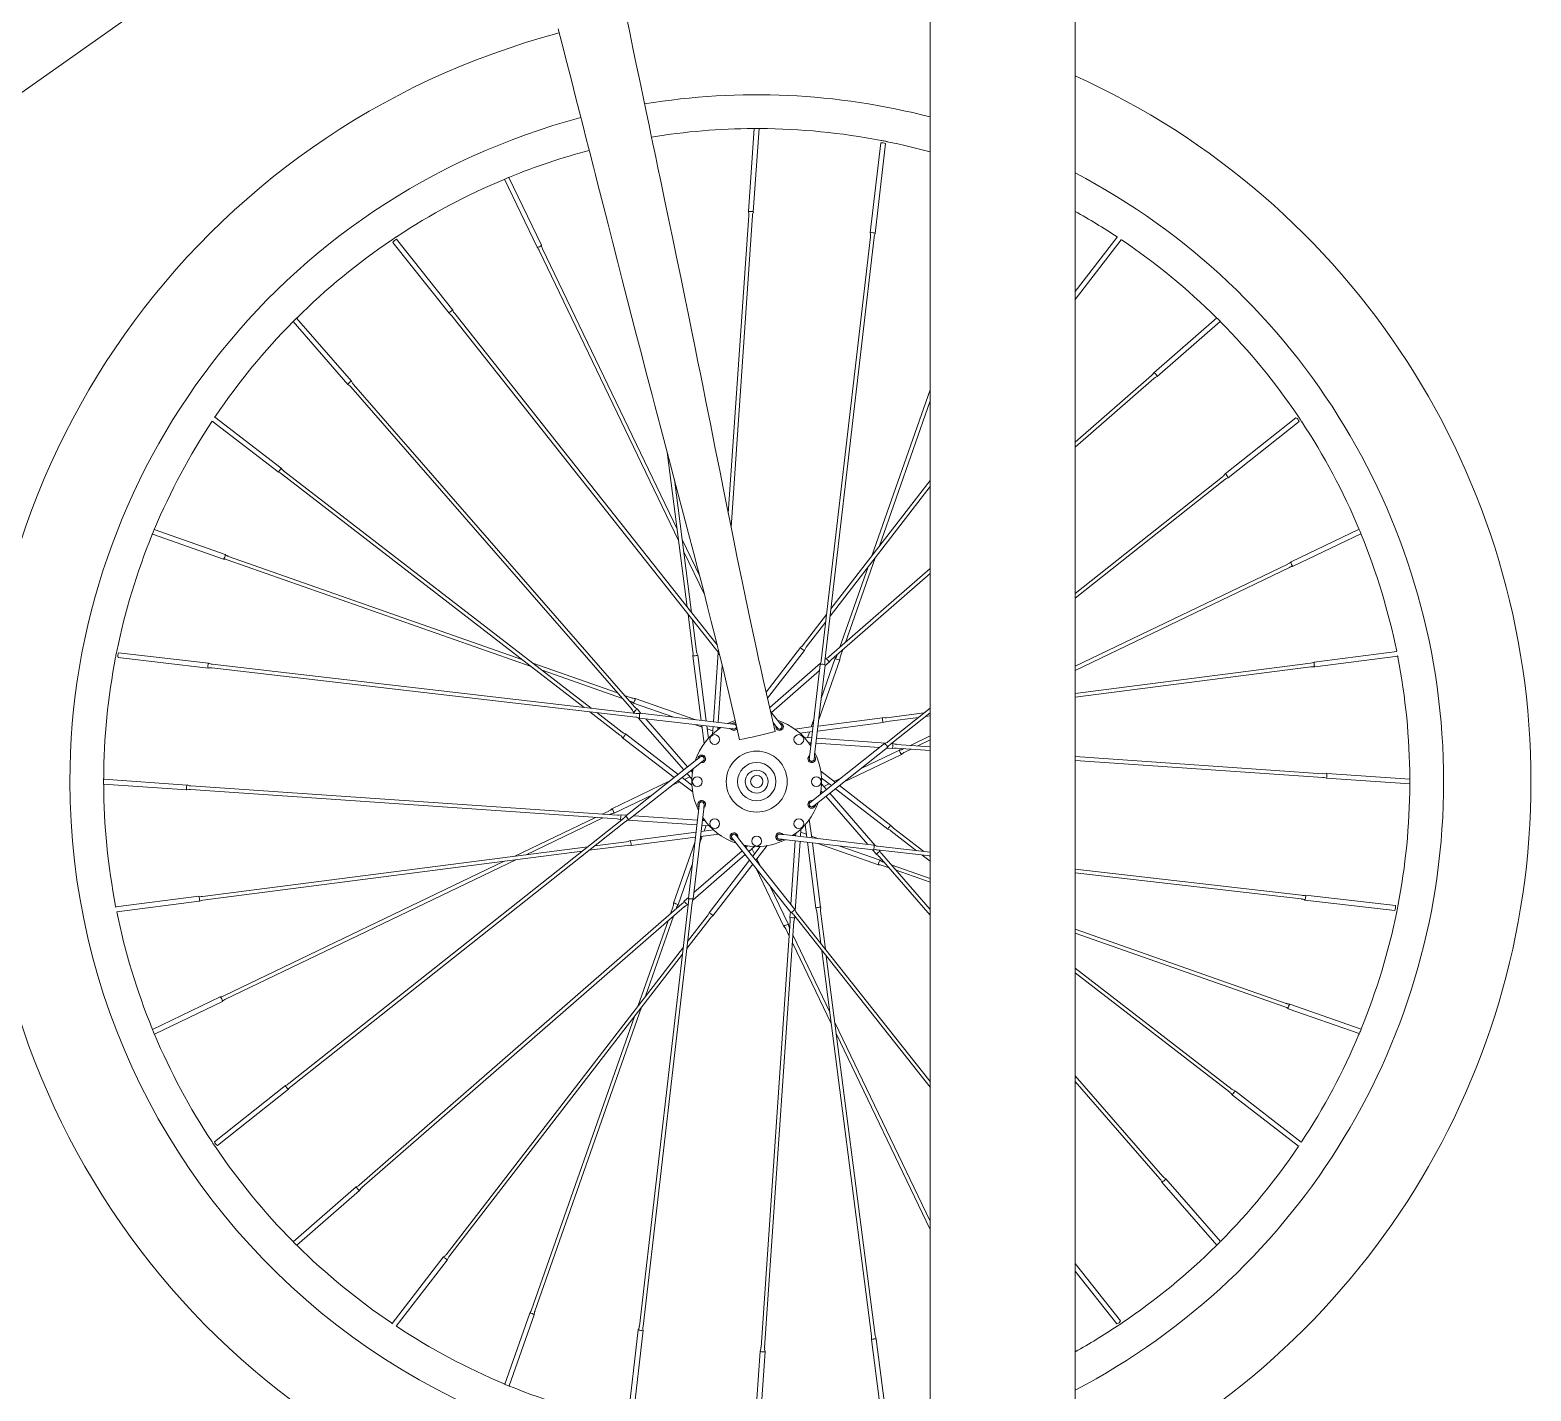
# Model space of a CAD drawing. Header units: millimetres. Extents: x -470 to 13540, y 264 to 3642.
# Drawn here: x 783 to 1407, y 2650 to 3217 of the extents above; entities that cross this region are included whole.
import ezdxf

# ---------------------------------------------------------------- set-up
doc = ezdxf.new("R2010")
doc.units = ezdxf.units.MM
doc.layers.add('ZANO_R', color=7, linetype='Continuous', lineweight=0)

msp = doc.modelspace()

# ---------------------------------------------------------------- linework, layer by layer
at = {"layer": 'ZANO_R'}
for p, q in [((1157.24, 3378.47), (1157.24, 2587.43)), ((1217.53, 2587.43), (1217.53, 3378.47)), ((545.81, 3025.89), (869.95, 3254.45)), ((1084.04, 3175.56), (1081.67, 3141.01)), ((1083.69, 3140.87), (1086.08, 3175.56)), ((1136.67, 3169.54), (1132.33, 3132.14)), ((1134.35, 3131.91), (1138.69, 3169.31)), ((980.14, 3154.45), (993.73, 3126.16)), ((995.56, 3127.04), (982.01, 3155.24)), ((1081.81, 3139.43), (1073.29, 3015.4)), ((1074.43, 3009.75), (1083.33, 3139.32)), ((933.75, 3128.21), (957.13, 3098.7)), ((958.73, 3099.96), (935.35, 3129.47)), ((1132.4, 3130.56), (1111.94, 2954.2)), ((1113.46, 2954.02), (1133.92, 3130.38)), ((1235.04, 3130.43), (1217.53, 3107.74)), ((1217.53, 3104.41), (1236.74, 3129.31)), ((994.63, 3124.86), (1052.61, 3004.16)), ((1051.99, 3008.97), (996.01, 3125.52)), ((916.57, 3070.47), (893.72, 3096.69)), ((958.3, 3097.62), (1068.54, 2958.45)), ((1068.65, 2960.78), (959.5, 3098.57)), ((1276.42, 3096.76), (1250.31, 3074)), ((892.29, 3095.25), (915.04, 3069.14)), ((1251.65, 3072.47), (1277.86, 3095.32)), ((1249.29, 3072.78), (1217.53, 3045.1)), ((1217.53, 3043.07), (1250.3, 3071.63)), ((916.26, 3068.12), (1033.1, 2934.04)), ((1034.25, 2935.04), (917.41, 3069.12)), ((1157.24, 3066.85), (1133, 2997.79)), ((1135.96, 3001.63), (1157.24, 3062.25)), ((858.62, 3053.86), (886.02, 3032.71)), ((887.26, 3034.32), (859.73, 3055.57)), ((1309.38, 3055.29), (1279.87, 3031.91)), ((1281.13, 3030.32), (1310.64, 3053.7)), ((1047.87, 3040.97), (1056.17, 2976.53)), ((887.42, 3031.96), (1013.32, 2934.8)), ((1016.25, 2934.46), (888.35, 3033.16)), ((1058.01, 2974.21), (1050.86, 3029.64)), ((1157.24, 3029.2), (1115.98, 2975.73)), ((1278.8, 3030.74), (1217.53, 2982.2)), ((1217.53, 2980.26), (1279.74, 3029.54)), ((1115.64, 2972.79), (1157.24, 3026.71)), ((1335.62, 3008.91), (1307.33, 2995.32)), ((833.74, 3006.85), (863.36, 2996.46)), ((864.03, 2998.37), (834.52, 3008.73)), ((1061.42, 2989.34), (1054.09, 3004.6)), ((1308.21, 2993.49), (1336.4, 3007.03)), ((987.42, 2954.79), (865.42, 2997.61)), ((1054.71, 2999.79), (1063.36, 2981.78)), ((1122, 2961.85), (1134.36, 2997.05)), ((864.92, 2996.18), (991.26, 2951.83)), ((1157.24, 2992.56), (1115.22, 2955.94)), ((1116.22, 2954.79), (1157.24, 2990.54)), ((1131.4, 2993.21), (1119.68, 2959.83)), ((1306.03, 2994.41), (1217.53, 2951.89)), ((1217.53, 2950.2), (1306.69, 2993.04)), ((1056.55, 2973.6), (1058.58, 2957.86)), ((1114.17, 2973.39), (1104.48, 2960.82)), ((1060.09, 2958.05), (1058.38, 2971.28)), ((1105.68, 2959.89), (1113.83, 2970.45)), ((1103.32, 2959.74), (1089, 2941.19)), ((1119.98, 2956.1), (1120.98, 2958.94)), ((819.5, 2955.5), (856.9, 2951.16)), ((857.13, 2953.18), (819.73, 2957.52)), ((1035.02, 2932.29), (858.66, 2952.75)), ((1027.19, 2940.83), (991.99, 2953.19)), ((1058.53, 2956.27), (1061.99, 2929.41)), ((1064.07, 2929.17), (1060.54, 2956.53)), ((1069.06, 2957.57), (1067.09, 2928.82)), ((1069.32, 2957.07), (1069.67, 2956.63)), ((1089.59, 2938.62), (1104.93, 2958.5)), ((1111.69, 2953.2), (1090.49, 2934.73)), ((1110.85, 2929.31), (1119.7, 2954.53)), ((1117.79, 2955.21), (1111.91, 2938.47)), ((1113.49, 2952.08), (1115.2, 2953.57)), ((1113.86, 2955.1), (1113.55, 2954.83)), ((1118.65, 2956.92), (1118.54, 2956.6)), ((1315.42, 2953.2), (1217.53, 2940.58)), ((1351.28, 2958.07), (1316.94, 2953.65)), ((1317.2, 2951.63), (1351.69, 2956.08)), ((858.49, 2951.23), (1034.85, 2930.77)), ((995.83, 2950.22), (1029.21, 2938.5)), ((1069.11, 2928.59), (1070.74, 2952.25)), ((1091.23, 2932.68), (1111.21, 2950.1)), ((1111.51, 2952.67), (1107.17, 2915.27)), ((1109.19, 2915.03), (1113.53, 2952.43)), ((1217.53, 2939.04), (1315.61, 2951.69)), ((1032.95, 2938.81), (1030.1, 2939.81)), ((1032.13, 2937.48), (1032.44, 2937.37)), ((1033.84, 2936.61), (1050.57, 2930.74)), ((1059.73, 2929.68), (1034.51, 2938.53)), ((1036.96, 2932.32), (1035.47, 2934.03)), ((1157.24, 2934.45), (1139.62, 2920.5)), ((1015.66, 2933), (1028.22, 2923.31)), ((1029.15, 2924.51), (1018.59, 2932.66)), ((1033.94, 2932.69), (1034.21, 2932.38)), ((1035.84, 2930.51), (1054.77, 2908.79)), ((1036.37, 2930.34), (1073.77, 2926)), ((1074.01, 2928.02), (1036.61, 2932.36)), ((1056.36, 2910.06), (1038.95, 2930.04)), ((1074.54, 2927.96), (1075.03, 2928.27)), ((1094.29, 2928.81), (1090.85, 2933.15)), ((1091.95, 2928.5), (1092.7, 2927.55)), ((1108.86, 2929.77), (1107.78, 2926.69)), ((1110.34, 2924.98), (1137.7, 2928.5)), ((1137.44, 2930.52), (1110.59, 2927.06)), ((1154.77, 2932.49), (1139.03, 2930.47)), ((1139.23, 2928.95), (1152.45, 2930.66)), ((1140.57, 2919.3), (1157.24, 2932.51)), ((1155.38, 2931.04), (1157.24, 2931.28)), ((1029.31, 2922.15), (1050.74, 2905.6)), ((1052.38, 2906.9), (1030.55, 2923.75)), ((1059.28, 2927.68), (1062.35, 2926.6)), ((1062.25, 2927.34), (1063.23, 2919.73)), ((1065, 2921.92), (1064.33, 2927.1)), ((1064.49, 2925.85), (1066.83, 2925.03)), ((1066.95, 2926.79), (1066.74, 2923.7)), ((1068.9, 2925.5), (1068.97, 2926.56)), ((1069.79, 2926.15), (1068.96, 2926.44)), ((1108.51, 2926.79), (1100.9, 2925.81)), ((1103.1, 2924.04), (1108.27, 2924.71)), ((1107.96, 2922.09), (1104.87, 2922.3)), ((1107.02, 2924.55), (1106.2, 2922.21)), ((1138.74, 2919.98), (1109.99, 2921.95)), ((1157.24, 2922.94), (1149.07, 2919.01)), ((1106.67, 2920.14), (1107.73, 2920.07)), ((1107.32, 2919.25), (1107.61, 2920.08)), ((1138.24, 2919.72), (1108.72, 2896.35)), ((1109.76, 2919.93), (1136.21, 2918.12)), ((1109.99, 2894.75), (1139.5, 2918.13)), ((1121.25, 2903.68), (1145.35, 2915.25)), ((1144.47, 2917.08), (1128.48, 2909.4)), ((1139.22, 2917.91), (1141.48, 2917.75)), ((1141.62, 2919.78), (1141.21, 2919.81)), ((1143.07, 2917.9), (1157.24, 2916.92)), ((1157.24, 2918.45), (1143.17, 2919.42)), ((1146.29, 2917.68), (1145.99, 2917.53)), ((1146.65, 2916.16), (1149.37, 2917.47)), ((1152.15, 2918.8), (1157.24, 2921.25)), ((1060.23, 2913.12), (1030.72, 2889.74)), ((1031.98, 2888.15), (1061.49, 2911.52)), ((1320.6, 2907.23), (1217.53, 2914.31)), ((1217.53, 2912.78), (1320.49, 2905.71)), ((848.17, 2902.52), (813.48, 2904.91)), ((813.48, 2902.87), (848.03, 2900.5)), ((1048.97, 2904.19), (1024.87, 2892.62)), ((1050.05, 2902.46), (1052.99, 2903.87)), ((1052.4, 2904.32), (1058.47, 2899.64)), ((1058.17, 2902.44), (1054.04, 2905.62)), ((1055.03, 2904.86), (1057.27, 2905.93)), ((1056.11, 2907.26), (1058.15, 2904.92)), ((1058.4, 2907.72), (1057.7, 2908.52)), ((1058.57, 2908.81), (1057.78, 2908.43)), ((1117.81, 2903.55), (1111.74, 2908.23)), ((1112.05, 2905.43), (1116.17, 2902.25)), ((1114.11, 2900.61), (1112.07, 2902.95)), ((1115.18, 2903.01), (1112.95, 2901.94)), ((1120.17, 2905.41), (1117.23, 2904)), ((1322.04, 2905.35), (1356.74, 2902.96)), ((1356.73, 2905), (1322.18, 2907.37)), ((849.62, 2900.64), (1027.04, 2888.45)), ((1027.15, 2889.97), (849.72, 2902.16)), ((1025.75, 2890.79), (1041.74, 2898.47)), ((1111.64, 2899.06), (1112.43, 2899.44)), ((1111.82, 2900.15), (1112.51, 2899.35)), ((1113.85, 2897.82), (1131.27, 2877.83)), ((1134.37, 2877.36), (1115.44, 2899.08)), ((1117.83, 2900.97), (1139.67, 2884.12)), ((1140.91, 2885.73), (1119.47, 2902.27)), ((1023.56, 2891.71), (1020.84, 2890.4)), ((1023.92, 2890.19), (1024.22, 2890.34)), ((1061.02, 2892.84), (1056.68, 2855.44)), ((1058.7, 2855.2), (1063.04, 2892.6)), ((1061.15, 2894.46), (1061.18, 2894.22)), ((1029.64, 2888.57), (890.47, 2778.33)), ((891.42, 2777.13), (1030.59, 2887.37)), ((1018.06, 2889.07), (984.44, 2872.92)), ((989.25, 2873.54), (1021.14, 2888.86)), ((1028.59, 2888.09), (1029.01, 2888.06)), ((1031, 2889.96), (1028.73, 2890.12)), ((1031.48, 2887.89), (1060.22, 2885.92)), ((1060.45, 2887.94), (1034.01, 2889.76)), ((1062.25, 2885.78), (1065.35, 2885.57)), ((1063.54, 2887.73), (1062.48, 2887.8)), ((1062.9, 2888.62), (1062.61, 2887.79)), ((1063.19, 2883.32), (1064.01, 2885.66)), ((1103.26, 2881.08), (1103.48, 2884.18)), ((1105.21, 2885.95), (1105.88, 2880.77)), ((1107.96, 2880.53), (1106.98, 2888.14)), ((1154.56, 2874.87), (1142, 2884.56)), ((1030.99, 2878.92), (1017.76, 2877.21)), ((1059.87, 2882.89), (1032.51, 2879.37)), ((1032.77, 2877.35), (1059.63, 2880.82)), ((1059.37, 2878.56), (1050.51, 2853.34)), ((1061.36, 2878.1), (1062.44, 2881.18)), ((1061.7, 2881.08), (1069.31, 2882.06)), ((1067.12, 2883.83), (1061.95, 2883.16)), ((1075.93, 2879.06), (1099.3, 2849.54)), ((1100.9, 2850.8), (1077.52, 2880.32)), ((1096.21, 2879.85), (1133.61, 2875.51)), ((1133.84, 2877.53), (1096.44, 2881.87)), ((1101.1, 2879.28), (1099.29, 2852.84)), ((1100.42, 2881.73), (1101.25, 2881.43)), ((1101.15, 2850.31), (1103.12, 2879.05)), ((1101.32, 2882.37), (1101.24, 2881.31)), ((1105.72, 2882.02), (1103.38, 2882.84)), ((1106.15, 2878.7), (1109.67, 2851.34)), ((1110.94, 2880.19), (1107.87, 2881.27)), ((1111.69, 2851.6), (1108.23, 2878.46)), ((1110.48, 2878.2), (1135.71, 2869.34)), ((1141.07, 2883.36), (1151.62, 2875.21)), ((1014.83, 2876.83), (854.6, 2856.19)), ((854.8, 2854.67), (1012.52, 2875)), ((1015.45, 2875.38), (1031.18, 2877.41)), ((1058.53, 2854.67), (1080.25, 2873.6)), ((1078.99, 2875.19), (1059, 2857.78)), ((1080.23, 2877.4), (1080.61, 2876.61)), ((1081.32, 2877.22), (1080.52, 2876.53)), ((1081.78, 2874.93), (1084.12, 2876.97)), ((1084.19, 2873.86), (1083.11, 2876.09)), ((1086.6, 2877), (1083.42, 2872.87)), ((1084.72, 2871.23), (1089.4, 2877.3)), ((1086.58, 2868.88), (1085.17, 2871.81)), ((1136.38, 2871.26), (1119.64, 2877.13)), ((1133.25, 2875.55), (1134.74, 2873.84)), ((1135.19, 2875.58), (1157.24, 2873.03)), ((1157.24, 2874.56), (1135.37, 2877.1)), ((1135.96, 2872.83), (1157.24, 2848.41)), ((1136.27, 2875.18), (1136, 2875.49)), ((1157.24, 2850.73), (1137.11, 2873.83)), ((1153.96, 2873.41), (1157.24, 2870.88)), ((1157.24, 2872.8), (1156.9, 2873.07)), ((980.07, 2870.82), (863.53, 2814.84)), ((864.19, 2813.46), (984.88, 2871.44)), ((1052.43, 2852.66), (1058.3, 2869.4)), ((1082.14, 2871.21), (1065.29, 2849.37)), ((1066.9, 2848.13), (1083.44, 2869.57)), ((1084.85, 2867.79), (1096.42, 2843.69)), ((1137.27, 2869.06), (1140.12, 2868.06)), ((1138.09, 2870.39), (1137.77, 2870.5)), ((1157.24, 2863.66), (1141, 2869.37)), ((1143.03, 2867.04), (1157.24, 2862.05)), ((1311.73, 2856.64), (1217.53, 2867.57)), ((1217.53, 2866.03), (1311.55, 2855.13)), ((1098.25, 2844.57), (1090.57, 2860.56)), ((853.01, 2856.24), (818.52, 2851.79)), ((818.94, 2849.8), (853.27, 2854.22)), ((1054, 2853.08), (919.92, 2736.24)), ((1056.76, 2853.85), (1036.3, 2677.49)), ((1037.81, 2677.31), (1058.27, 2853.67)), ((1056.73, 2855.79), (1055.02, 2854.3)), ((1056.35, 2852.77), (1056.66, 2853.04)), ((1313.08, 2854.69), (1350.48, 2850.35)), ((1350.72, 2852.37), (1313.32, 2856.71)), ((920.92, 2735.09), (1055, 2851.93)), ((1038.82, 2814.66), (1050.54, 2848.04)), ((1050.23, 2851.77), (1049.23, 2848.93)), ((1051.56, 2850.95), (1051.67, 2851.27)), ((1056.04, 2834.48), (1065.74, 2847.05)), ((1064.53, 2847.98), (1056.38, 2837.42)), ((1099.08, 2849.82), (1098.92, 2847.56)), ((1100.48, 2848.47), (1157.24, 2776.81)), ((1100.95, 2847.42), (1100.98, 2847.84)), ((1157.24, 2779.26), (1101.67, 2849.42)), ((1110.13, 2849.82), (1111.83, 2836.59)), ((1113.67, 2834.27), (1111.64, 2850.01)), ((1048.21, 2846.02), (1035.86, 2810.82)), ((1099.07, 2845.98), (1086.88, 2668.55)), ((1088.4, 2668.45), (1100.59, 2845.87)), ((1097.33, 2842.39), (1098.64, 2839.67)), ((1098.85, 2842.75), (1098.7, 2843.05)), ((1305.3, 2811.69), (1217.53, 2842.5)), ((1217.53, 2840.89), (1304.79, 2810.26)), ((1054.58, 2835.08), (955.88, 2707.18)), ((1099.97, 2836.89), (1116.13, 2803.27)), ((1115.51, 2808.08), (1100.19, 2839.97)), ((957.09, 2706.25), (1054.24, 2832.15)), ((1112.21, 2833.66), (1132.86, 2673.43)), ((1134.37, 2673.62), (1114.04, 2831.34)), ((1282.79, 2775.91), (1217.53, 2826.28)), ((1217.53, 2824.36), (1281.86, 2774.71)), ((862, 2814.39), (833.81, 2800.84)), ((834.59, 2798.96), (862.88, 2812.55)), ((992.87, 2683.75), (1037.21, 2810.08)), ((1306.19, 2809.5), (1335.7, 2799.14)), ((1336.47, 2801.02), (1306.86, 2811.42)), ((1034.25, 2806.24), (991.43, 2684.25)), ((1157.24, 2721.19), (1117.6, 2803.71)), ((1118.22, 2798.9), (1157.24, 2717.67)), ((1253.95, 2739.75), (1217.53, 2781.55)), ((1217.53, 2779.23), (1252.8, 2738.75)), ((889.09, 2777.55), (859.57, 2754.18)), ((860.83, 2752.58), (890.35, 2775.96)), ((1282.95, 2773.55), (1310.48, 2752.3)), ((1311.6, 2754.01), (1284.19, 2775.16)), ((918.57, 2735.4), (892.35, 2712.55)), ((1253.64, 2737.4), (1276.49, 2711.18)), ((1277.93, 2712.62), (1255.18, 2738.73)), ((893.79, 2711.11), (919.9, 2733.87)), ((954.72, 2706.09), (933.47, 2678.56)), ((935.18, 2677.44), (956.33, 2704.85)), ((1236.46, 2679.66), (1217.53, 2703.56)), ((1217.53, 2700.29), (1234.87, 2678.4)), ((990.67, 2682.86), (980.31, 2653.35)), ((982.19, 2652.57), (992.59, 2682.18)), ((1035.86, 2675.96), (1031.53, 2638.56)), ((1033.54, 2638.33), (1037.88, 2675.73)), ((1132.81, 2671.84), (1137.25, 2637.35)), ((1139.25, 2637.77), (1134.82, 2672.1)), ((1086.52, 2667), (1084.14, 2632.31)), ((1086.17, 2632.31), (1088.55, 2666.86))]:
    msp.add_line(p, q, dxfattribs=at)
at = {"layer": 'ZANO_R', "flags": 128}
for points in [[(1092.82, 2924.8), (1090.82, 2933.27), (1089.17, 2940.46), (1087.83, 2946.37), (1086.79, 2950.98), (1085.9, 2955.01), (1084.98, 2959.21), (1084.03, 2963.58), (1082.25, 2971.88), (1080.57, 2979.84), (1079.02, 2987.26), (1077.97, 2992.36), (1076.89, 2997.63), (1075.55, 3004.23), (1074, 3011.86), (1072.53, 3019.22), (1071.14, 3026.16), (1069.83, 3032.69), (1067.74, 3043.18), (1065.84, 3052.72), (1064.12, 3061.35), (1062.52, 3069.33), (1061.67, 3073.56), (1060.67, 3078.58), (1059.49, 3084.41), (1058.14, 3091.08), (1056.72, 3098.05), (1055.35, 3104.69), (1053.5, 3113.7), (1051.78, 3121.99), (1050.19, 3129.64), (1048.57, 3137.38), (1046.9, 3145.39), (1045.17, 3153.67), (1044.01, 3159.21), (1043.08, 3163.64), (1042.42, 3166.8), (1041.94, 3169.13), (1041.24, 3172.45), (1040.3, 3176.97), (1039.1, 3182.7), (1037.7, 3189.41), (1036.32, 3196.02), (1035.02, 3202.29), (1033.78, 3208.22), (1032.26, 3215.51), (1030.91, 3222.02)], [(1002.54, 3217.04), (1004.17, 3210.68), (1006.11, 3203.08), (1008, 3195.67), (1009.76, 3188.77), (1011.39, 3182.4), (1012.87, 3176.56), (1014.23, 3171.25), (1015.14, 3167.66), (1015.9, 3164.68), (1016.5, 3162.3), (1017.17, 3159.68), (1018.03, 3156.31), (1019.07, 3152.21), (1021.19, 3143.87), (1023.25, 3135.77), (1025.24, 3127.96), (1027.16, 3120.43), (1029.17, 3112.57), (1031.37, 3103.98), (1033.19, 3096.92), (1035.13, 3089.42), (1037.12, 3081.78), (1038.88, 3075.07), (1040.37, 3069.37), (1041.59, 3064.75), (1042.76, 3060.3), (1043.97, 3055.7), (1045.24, 3050.89), (1047.18, 3043.56), (1049.26, 3035.68), (1051.52, 3027.15), (1054.02, 3017.66), (1056.78, 3007.19), (1058.81, 2999.4), (1060.51, 2992.88), (1061.84, 2987.71), (1063.19, 2982.44), (1064.67, 2976.64), (1066.22, 2970.52), (1067.82, 2964.1), (1068.81, 2960.13), (1069.75, 2956.29), (1070.66, 2952.57), (1071.53, 2948.98), (1072.41, 2945.29), (1073.49, 2940.77), (1074.78, 2935.28), (1076.28, 2928.81), (1077.98, 2921.36)], [(1083.85, 3175.55), (1083.85, 3175.55), (1083.97, 3175.56), (1084.22, 3175.57), (1084.57, 3175.58), (1084.99, 3175.59), (1085.41, 3175.59), (1085.8, 3175.58), (1086.11, 3175.56), (1086.31, 3175.55), (1086.37, 3175.55)], [(1136.86, 3170.57), (1136.86, 3170.58), (1136.96, 3170.56), (1137.19, 3170.53), (1137.53, 3170.48), (1137.93, 3170.4), (1138.35, 3170.32), (1138.73, 3170.23), (1139.05, 3170.16), (1139.26, 3170.1), (1139.34, 3170.08), (1139.34, 3170.08)], [(980.04, 3154.41), (980, 3154.39), (980, 3154.39)], [(1081.65, 3141), (1081.82, 3140.07), (1081.78, 3139.43)], [(1081.67, 3141), (1081.67, 3141.01), (1081.75, 3141.06), (1081.97, 3141.09), (1082.3, 3141.1), (1082.69, 3141.08), (1083.08, 3141.04), (1083.4, 3140.99), (1083.62, 3140.93), (1083.69, 3140.87), (1083.69, 3140.86)], [(1083.37, 3139.32), (1083.41, 3139.9), (1083.71, 3140.86)], [(933.16, 3129.08), (933.16, 3129.07), (933.25, 3129.14), (933.44, 3129.28), (933.72, 3129.49), (934.06, 3129.72), (934.41, 3129.96), (934.74, 3130.17), (935.02, 3130.33), (935.2, 3130.44), (935.26, 3130.48), (935.26, 3130.48)], [(1133.36, 3132.18), (1133.74, 3132.12), (1134.07, 3132.05), (1134.28, 3131.98), (1134.35, 3131.91), (1134.35, 3131.9)], [(1234.96, 3130.47), (1234.98, 3130.46), (1235.04, 3130.43)], [(892.15, 3095.1), (892.19, 3095.15), (892.33, 3095.3), (892.54, 3095.53), (892.81, 3095.81), (893.11, 3096.12), (893.41, 3096.4), (893.66, 3096.64), (893.85, 3096.81), (893.94, 3096.89), (893.93, 3096.88)], [(957.83, 3099.45), (958.15, 3099.68), (958.42, 3099.86), (958.63, 3099.96), (958.73, 3099.96), (958.73, 3099.95)], [(1276.27, 3096.89), (1276.31, 3096.86), (1276.45, 3096.73), (1276.68, 3096.52), (1276.96, 3096.26), (1277.26, 3095.96), (1277.55, 3095.66), (1277.79, 3095.4), (1277.97, 3095.21), (1278.05, 3095.11), (1278.05, 3095.11)], [(1250.29, 3074.01), (1249.75, 3073.23), (1249.27, 3072.81)], [(1250.31, 3074), (1250.31, 3074), (1250.4, 3073.98), (1250.58, 3073.85), (1250.82, 3073.62), (1251.09, 3073.33), (1251.33, 3073.03), (1251.53, 3072.76), (1251.64, 3072.57), (1251.65, 3072.47), (1251.64, 3072.47)], [(1250.32, 3071.61), (1250.76, 3071.99), (1251.65, 3072.45)], [(915.03, 3069.12), (915.81, 3068.58), (916.24, 3068.1)], [(915.04, 3069.14), (915.04, 3069.14), (915.06, 3069.23), (915.2, 3069.41), (915.43, 3069.65), (915.71, 3069.91), (916.01, 3070.16), (916.28, 3070.35), (916.48, 3070.46), (916.57, 3070.47), (916.57, 3070.47)], [(917.44, 3069.15), (917.05, 3069.59), (916.59, 3070.48)], [(858.57, 3053.78), (858.6, 3053.84), (858.61, 3053.86)], [(859.55, 3055.31), (859.75, 3055.59), (859.9, 3055.79), (859.97, 3055.88), (859.97, 3055.88)], [(1310.24, 3055.88), (1310.27, 3055.85), (1310.38, 3055.7), (1310.56, 3055.46), (1310.79, 3055.14), (1311.03, 3054.79), (1311.25, 3054.44), (1311.44, 3054.14), (1311.57, 3053.91), (1311.64, 3053.79), (1311.64, 3053.79)], [(888.37, 3033.19), (887.91, 3033.55), (887.28, 3034.33)], [(886.02, 3032.69), (886.88, 3032.32), (887.4, 3031.93)], [(1280.62, 3031.21), (1280.85, 3030.9), (1281.03, 3030.62), (1281.13, 3030.41), (1281.13, 3030.32), (1281.12, 3030.31)], [(833.69, 3006.71), (833.68, 3006.7), (833.71, 3006.78), (833.78, 3006.98), (833.89, 3007.29), (834.04, 3007.66), (834.2, 3008.05), (834.36, 3008.42), (834.5, 3008.73), (834.61, 3008.95), (834.65, 3009.05), (834.65, 3009.04)], [(1104.45, 2960.85), (1104.09, 2960.38), (1103.31, 2959.76)], [(1104.93, 2958.5), (1104.93, 2958.5), (1104.83, 2958.5), (1104.63, 2958.6), (1104.35, 2958.78), (1104.04, 2959), (1103.73, 2959.25), (1103.49, 2959.48), (1103.35, 2959.65), (1103.32, 2959.74), (1103.32, 2959.74)], [(1104.95, 2958.5), (1105.32, 2959.36), (1105.71, 2959.87)], [(818.47, 2955.68), (818.47, 2955.74), (818.5, 2955.94), (818.55, 2956.24), (818.61, 2956.63), (818.7, 2957.05), (818.78, 2957.45), (818.86, 2957.79), (818.93, 2958.04), (818.96, 2958.16), (818.96, 2958.15)], [(856.86, 2952.19), (856.92, 2952.57), (856.99, 2952.9), (857.07, 2953.11), (857.13, 2953.18), (857.14, 2953.18)], [(1058.54, 2957.85), (1058.62, 2957.27), (1058.51, 2956.28)], [(1060.54, 2956.54), (1060.54, 2956.53), (1060.47, 2956.47), (1060.26, 2956.39), (1059.94, 2956.32), (1059.55, 2956.26), (1059.16, 2956.22), (1058.83, 2956.21), (1058.61, 2956.23), (1058.53, 2956.27), (1058.53, 2956.28)], [(1060.56, 2956.55), (1060.21, 2957.42), (1060.12, 2958.06)], [(1069.48, 2957.34), (1069.34, 2957.16), (1069.32, 2957.07)], [(1115.19, 2955.97), (1114.75, 2955.58), (1113.86, 2955.12)], [(1115.22, 2953.56), (1115.76, 2954.34), (1116.24, 2954.77)], [(1118.69, 2954.73), (1118.33, 2954.87), (1118.03, 2955.01), (1117.84, 2955.13), (1117.79, 2955.21), (1117.79, 2955.21)], [(1316.93, 2953.67), (1316.05, 2953.32), (1315.41, 2953.23)], [(1351.25, 2958.16), (1351.27, 2958.11), (1351.28, 2958.07)], [(1351.65, 2956.34), (1351.69, 2956.07), (1351.73, 2955.82), (1351.75, 2955.69), (1351.75, 2955.7)], [(1315.62, 2951.65), (1316.2, 2951.73), (1317.19, 2951.62)], [(1033.08, 2934.02), (1033.46, 2933.58), (1033.92, 2932.69)], [(1034.32, 2937.52), (1034.18, 2937.16), (1034.04, 2936.86), (1033.92, 2936.67), (1033.84, 2936.61), (1033.83, 2936.62)], [(1035.48, 2934.05), (1034.71, 2934.59), (1034.28, 2935.07)], [(1073.15, 2928.12), (1074.6, 2928.79), (1076.14, 2929.38)], [(1075.75, 2927.82), (1075.71, 2927.82), (1075.61, 2927.83), (1075.44, 2927.85), (1075.22, 2927.88), (1074.95, 2927.91), (1074.65, 2927.94), (1074.33, 2927.98), (1074.01, 2928.02)], [(1095.38, 2927.44), (1095.36, 2927.47), (1095.29, 2927.55), (1095.19, 2927.68), (1095.05, 2927.86), (1094.88, 2928.07), (1094.69, 2928.3), (1094.49, 2928.56), (1094.29, 2928.81)], [(1137.71, 2928.5), (1137.7, 2928.5), (1137.64, 2928.57), (1137.56, 2928.78), (1137.49, 2929.11), (1137.43, 2929.49), (1137.39, 2929.88), (1137.38, 2930.21), (1137.4, 2930.43), (1137.44, 2930.52), (1137.45, 2930.52)], [(1139.03, 2930.5), (1138.45, 2930.42), (1137.45, 2930.53)], [(1137.72, 2928.48), (1138.59, 2928.83), (1139.23, 2928.92)], [(1028.2, 2923.28), (1028.66, 2922.92), (1029.29, 2922.14)], [(1030.55, 2923.78), (1029.68, 2924.15), (1029.17, 2924.54)], [(1030.54, 2923.76), (1030.55, 2923.75), (1030.54, 2923.66), (1030.44, 2923.46), (1030.27, 2923.18), (1030.04, 2922.86), (1029.79, 2922.56), (1029.57, 2922.32), (1029.4, 2922.17), (1029.31, 2922.15), (1029.3, 2922.15)], [(1073.77, 2926), (1074.1, 2925.96), (1074.42, 2925.93), (1074.72, 2925.89), (1074.99, 2925.86), (1075.21, 2925.83), (1075.38, 2925.82), (1075.48, 2925.8), (1075.52, 2925.8)], [(1092.69, 2924.77), (1092.74, 2924.77), (1091.72, 2924.51)], [(1092.7, 2927.55), (1092.9, 2927.3), (1093.1, 2927.04), (1093.29, 2926.81), (1093.46, 2926.59), (1093.59, 2926.42), (1093.7, 2926.29), (1093.76, 2926.21), (1093.79, 2926.18)], [(1107.17, 2915.27), (1107.14, 2914.94), (1107.1, 2914.62), (1107.06, 2914.32), (1107.03, 2914.05), (1107.01, 2913.83), (1106.99, 2913.66), (1106.98, 2913.56), (1106.97, 2913.53)], [(1141.49, 2917.73), (1142.42, 2917.9), (1143.06, 2917.86)], [(1143.17, 2919.45), (1142.59, 2919.49), (1141.64, 2919.79)], [(1144.77, 2916.1), (1144.61, 2916.46), (1144.5, 2916.77), (1144.45, 2916.99), (1144.47, 2917.08), (1144.48, 2917.09)], [(1061.6, 2914.21), (1061.58, 2914.18), (1061.49, 2914.12), (1061.36, 2914.02), (1061.19, 2913.88), (1060.98, 2913.71), (1060.74, 2913.52), (1060.48, 2913.32), (1060.23, 2913.12)], [(1061.49, 2911.52), (1061.75, 2911.73), (1062, 2911.93), (1062.24, 2912.12), (1062.45, 2912.28), (1062.62, 2912.42), (1062.76, 2912.53), (1062.84, 2912.59), (1062.86, 2912.61)], [(1107.01, 2913.89), (1106.98, 2913.82), (1106.9, 2913.41)], [(1108.99, 2913.29), (1108.99, 2913.33), (1109.01, 2913.43), (1109.02, 2913.6), (1109.05, 2913.82), (1109.08, 2914.09), (1109.12, 2914.39), (1109.15, 2914.71), (1109.19, 2915.03)], [(813.49, 2902.68), (813.49, 2902.67), (813.49, 2902.79), (813.47, 2903.03), (813.46, 2903.38), (813.45, 2903.78), (813.45, 2904.21), (813.46, 2904.6), (813.48, 2904.92), (813.49, 2905.13), (813.5, 2905.2), (813.5, 2905.2)], [(1320.49, 2905.67), (1321.08, 2905.63), (1322.03, 2905.33)], [(1322.17, 2907.39), (1321.24, 2907.23), (1320.6, 2907.26)], [(1322.17, 2907.37), (1322.18, 2907.37), (1322.23, 2907.29), (1322.26, 2907.07), (1322.27, 2906.74), (1322.25, 2906.35), (1322.22, 2905.96), (1322.16, 2905.64), (1322.1, 2905.42), (1322.04, 2905.35), (1322.03, 2905.35)], [(1356.72, 2905.19), (1356.72, 2905.19), (1356.73, 2905.06), (1356.74, 2904.8), (1356.75, 2904.44), (1356.76, 2904.03), (1356.76, 2903.6), (1356.75, 2903.22), (1356.73, 2902.91), (1356.72, 2902.72), (1356.72, 2902.67)], [(848.04, 2900.5), (848.03, 2900.5), (847.98, 2900.58), (847.95, 2900.8), (847.95, 2901.13), (847.96, 2901.52), (848, 2901.91), (848.05, 2902.23), (848.11, 2902.45), (848.17, 2902.52), (848.18, 2902.52)], [(848.05, 2900.48), (848.97, 2900.64), (849.62, 2900.61)], [(849.72, 2902.2), (849.14, 2902.24), (848.19, 2902.54)], [(1025.44, 2891.77), (1025.6, 2891.41), (1025.72, 2891.1), (1025.77, 2890.88), (1025.75, 2890.79), (1025.74, 2890.79)], [(1061.23, 2894.58), (1061.22, 2894.54), (1061.21, 2894.44), (1061.19, 2894.27), (1061.16, 2894.05), (1061.13, 2893.78), (1061.1, 2893.48), (1061.06, 2893.16), (1061.02, 2892.84)], [(1063.04, 2892.6), (1063.08, 2892.93), (1063.12, 2893.25), (1063.15, 2893.55), (1063.18, 2893.82), (1063.21, 2894.04), (1063.23, 2894.21), (1063.24, 2894.31), (1063.24, 2894.34)], [(1108.72, 2896.35), (1108.47, 2896.14), (1108.22, 2895.94), (1107.98, 2895.75), (1107.77, 2895.59), (1107.59, 2895.45), (1107.46, 2895.34), (1107.38, 2895.28), (1107.35, 2895.26)], [(1108.61, 2893.66), (1108.64, 2893.69), (1108.72, 2893.75), (1108.85, 2893.86), (1109.03, 2893.99), (1109.24, 2894.16), (1109.48, 2894.35), (1109.73, 2894.55), (1109.99, 2894.75)], [(1027.04, 2888.42), (1027.63, 2888.38), (1028.58, 2888.08)], [(1028.72, 2890.14), (1027.79, 2889.97), (1027.15, 2890.01)], [(1139.67, 2884.11), (1139.67, 2884.12), (1139.67, 2884.21), (1139.77, 2884.41), (1139.95, 2884.69), (1140.18, 2885.01), (1140.42, 2885.31), (1140.65, 2885.55), (1140.82, 2885.7), (1140.91, 2885.73), (1140.91, 2885.72)], [(1139.67, 2884.09), (1140.53, 2883.72), (1141.04, 2883.33)], [(1142.02, 2884.59), (1141.55, 2884.95), (1140.93, 2885.73)], [(1032.5, 2879.39), (1031.62, 2879.04), (1030.98, 2878.95)], [(1032.51, 2879.37), (1032.51, 2879.37), (1032.58, 2879.3), (1032.65, 2879.09), (1032.72, 2878.76), (1032.78, 2878.38), (1032.82, 2877.99), (1032.83, 2877.66), (1032.82, 2877.44), (1032.77, 2877.35), (1032.77, 2877.35)], [(1074.84, 2880.43), (1074.86, 2880.4), (1074.92, 2880.32), (1075.03, 2880.19), (1075.17, 2880.02), (1075.33, 2879.8), (1075.52, 2879.57), (1075.72, 2879.31), (1075.93, 2879.06)], [(1077.52, 2880.32), (1077.32, 2880.57), (1077.11, 2880.83), (1076.93, 2881.07), (1076.76, 2881.28), (1076.62, 2881.45), (1076.52, 2881.58), (1076.45, 2881.67), (1076.43, 2881.69)], [(1094.46, 2880.05), (1094.5, 2880.05), (1094.6, 2880.04), (1094.77, 2880.02), (1094.99, 2879.99), (1095.26, 2879.96), (1095.56, 2879.93), (1095.88, 2879.89), (1096.21, 2879.85)], [(1096.44, 2881.87), (1096.12, 2881.91), (1095.8, 2881.94), (1095.49, 2881.98), (1095.23, 2882.01), (1095, 2882.04), (1094.84, 2882.06), (1094.73, 2882.07), (1094.7, 2882.07)], [(1031.19, 2877.37), (1031.77, 2877.45), (1032.76, 2877.34)], [(1085.11, 2876.96), (1082.03, 2877.13), (1079.76, 2877.49)], [(1134.74, 2873.82), (1135.51, 2873.28), (1135.94, 2872.8)], [(1137.14, 2873.85), (1136.75, 2874.29), (1136.29, 2875.18)], [(1135.9, 2870.35), (1136.04, 2870.71), (1136.18, 2871.01), (1136.3, 2871.2), (1136.38, 2871.26), (1136.39, 2871.25)], [(854.6, 2856.22), (854.02, 2856.14), (853.02, 2856.25)], [(853.29, 2854.2), (854.16, 2854.55), (854.8, 2854.64)], [(1051.52, 2853.15), (1051.88, 2853.01), (1052.18, 2852.86), (1052.38, 2852.75), (1052.43, 2852.66), (1052.43, 2852.66)], [(1054.99, 2854.31), (1054.46, 2853.53), (1053.97, 2853.11)], [(1313.35, 2855.68), (1313.29, 2855.3), (1313.22, 2854.98), (1313.15, 2854.76), (1313.08, 2854.69), (1313.07, 2854.69)], [(818.96, 2849.72), (818.96, 2849.71), (818.94, 2849.8)], [(1055.02, 2851.9), (1055.46, 2852.29), (1056.35, 2852.75)], [(1065.26, 2849.37), (1064.89, 2848.51), (1064.5, 2848)], [(1065.29, 2849.37), (1065.29, 2849.37), (1065.38, 2849.37), (1065.59, 2849.27), (1065.86, 2849.1), (1066.18, 2848.87), (1066.48, 2848.62), (1066.72, 2848.39), (1066.87, 2848.22), (1066.9, 2848.13), (1066.89, 2848.13)], [(1065.76, 2847.02), (1066.12, 2847.49), (1066.9, 2848.11)], [(1098.9, 2847.55), (1099.07, 2846.62), (1099.04, 2845.98)], [(1100.63, 2845.87), (1100.67, 2846.46), (1100.97, 2847.41)], [(1109.66, 2851.32), (1110, 2850.45), (1110.09, 2849.81)], [(1109.68, 2851.34), (1109.67, 2851.34), (1109.74, 2851.41), (1109.96, 2851.48), (1110.28, 2851.55), (1110.66, 2851.61), (1111.05, 2851.65), (1111.38, 2851.66), (1111.6, 2851.64), (1111.69, 2851.6), (1111.69, 2851.59)], [(1111.67, 2850.02), (1111.6, 2850.6), (1111.71, 2851.59)], [(1351.75, 2852.18), (1351.75, 2852.19), (1351.73, 2852.08), (1351.7, 2851.85), (1351.65, 2851.51), (1351.58, 2851.11), (1351.49, 2850.7), (1351.41, 2850.31), (1351.33, 2849.99), (1351.27, 2849.78), (1351.25, 2849.7), (1351.25, 2849.71)], [(1097.27, 2844.27), (1097.63, 2844.43), (1097.94, 2844.54), (1098.16, 2844.59), (1098.25, 2844.57), (1098.26, 2844.57)], [(834.66, 2798.82), (834.63, 2798.88), (834.54, 2799.07), (834.4, 2799.35), (834.24, 2799.71), (834.08, 2800.1), (833.93, 2800.48), (833.81, 2800.81), (833.73, 2801.05), (833.69, 2801.16), (833.69, 2801.15)], [(1336.53, 2801.16), (1336.53, 2801.17), (1336.5, 2801.08), (1336.43, 2800.87), (1336.31, 2800.56), (1336.17, 2800.18), (1336, 2799.79), (1335.84, 2799.42), (1335.7, 2799.12), (1335.6, 2798.91), (1335.56, 2798.82), (1335.56, 2798.83)], [(889.6, 2776.66), (889.36, 2776.97), (889.18, 2777.25), (889.09, 2777.46), (889.09, 2777.55), (889.09, 2777.56)], [(1281.84, 2774.68), (1282.31, 2774.32), (1282.93, 2773.54)], [(1284.19, 2775.18), (1283.33, 2775.55), (1282.82, 2775.94)], [(859.93, 2752.04), (859.98, 2751.98), (859.94, 2752.03), (859.82, 2752.19), (859.63, 2752.44), (859.41, 2752.76), (859.17, 2753.11), (858.95, 2753.46), (858.76, 2753.76), (858.63, 2753.98), (858.57, 2754.08), (858.57, 2754.08)], [(1311.64, 2754.08), (1311.63, 2754.06), (1311.6, 2754.01)], [(919.9, 2736.27), (919.45, 2735.88), (918.57, 2735.42)], [(919.91, 2733.87), (919.9, 2733.87), (919.81, 2733.89), (919.63, 2734.03), (919.39, 2734.25), (919.13, 2734.54), (918.88, 2734.84), (918.69, 2735.11), (918.58, 2735.3), (918.57, 2735.4), (918.57, 2735.4)], [(919.93, 2733.86), (920.46, 2734.64), (920.94, 2735.06)], [(1252.78, 2738.72), (1253.16, 2738.28), (1253.62, 2737.39)], [(1255.17, 2738.73), (1255.18, 2738.73), (1255.15, 2738.64), (1255.02, 2738.46), (1254.79, 2738.22), (1254.5, 2737.96), (1254.2, 2737.71), (1253.93, 2737.52), (1253.74, 2737.41), (1253.64, 2737.4), (1253.64, 2737.4)], [(1255.18, 2738.75), (1254.41, 2739.29), (1253.98, 2739.77)], [(1278.06, 2712.77), (1278.06, 2712.77), (1278.03, 2712.74), (1277.91, 2712.6), (1277.71, 2712.38), (1277.45, 2712.1), (1277.15, 2711.8), (1276.85, 2711.51), (1276.59, 2711.27), (1276.39, 2711.09), (1276.28, 2710.99), (1276.28, 2710.99)], [(955.85, 2707.2), (955.49, 2706.74), (954.72, 2706.11)], [(956.35, 2704.85), (956.73, 2705.71), (957.11, 2706.23)], [(933.69, 2678.41), (933.49, 2678.55), (933.28, 2678.71), (933.17, 2678.79), (933.17, 2678.79)], [(1237.05, 2678.79), (1237.05, 2678.79), (1236.94, 2678.71), (1236.73, 2678.55), (1236.43, 2678.34), (1236.09, 2678.1), (1235.74, 2677.87), (1235.41, 2677.67), (1235.15, 2677.51), (1234.99, 2677.42), (1234.96, 2677.4)], [(935.25, 2677.4), (935.22, 2677.42), (935.18, 2677.44)], [(1036.86, 2675.69), (1036.47, 2675.75), (1036.15, 2675.82), (1035.93, 2675.89), (1035.86, 2675.96), (1035.87, 2675.97)], [(1132.82, 2673.43), (1132.9, 2672.84), (1132.79, 2671.85)], [(1134.84, 2672.12), (1134.49, 2672.99), (1134.4, 2673.63)], [(1086.85, 2668.55), (1086.81, 2667.97), (1086.5, 2667.01)], [(1088.55, 2666.87), (1088.55, 2666.86), (1088.47, 2666.81), (1088.24, 2666.78), (1087.91, 2666.77), (1087.52, 2666.79), (1087.14, 2666.83), (1086.81, 2666.88), (1086.59, 2666.94), (1086.52, 2667), (1086.52, 2667.01)], [(1088.57, 2666.88), (1088.4, 2667.8), (1088.44, 2668.44)], [(982.32, 2652.52), (982.32, 2652.52), (982.18, 2652.57), (981.92, 2652.66), (981.58, 2652.79), (981.19, 2652.94), (980.8, 2653.11), (980.46, 2653.26), (980.19, 2653.39), (980.03, 2653.47), (980, 2653.48), (980.05, 2653.46)]]:
    msp.add_lwpolyline(points, dxfattribs=at)
at = {"layer": 'ZANO_R'}
for centre, radius in [((1067.6, 2921.44), 2.04), ((1102.61, 2921.44), 2.04), ((1085.11, 2903.94), 12.7), ((1085.11, 2903.94), 7.98), ((1060.35, 2903.94), 2.04), ((1085.11, 2903.94), 4.76), ((1085.11, 2903.94), 2.54), ((1109.86, 2903.94), 2.04), ((1067.6, 2886.43), 2.04), ((1102.61, 2886.43), 2.04), ((1085.11, 2879.18), 2.04)]:
    msp.add_circle(centre, radius, dxfattribs=at)
for centre, radius, start, end in [((1085.11, 2903.94), 322, 104.77531, 264.47288), ((1085.11, 2903.94), 322, 294.28215, 65.71785), ((1085.11, 2903.94), 285.67, 75.37337, 99.3973), ((1085.11, 2903.94), 285.67, 104.83311, 180), ((1085.11, 2903.94), 271.61, 90.26408, 99.27248), ((1085.11, 2903.94), 271.61, 79.01499, 89.73291), ((1085.11, 2903.94), 271.61, 104.86106, 112.23536), ((1137.38, 3166.8), 2.83, 62.34271, 104.42298), ((1085.11, 2903.94), 271.61, 74.59848, 78.48307), ((1085.11, 2903.94), 271.61, 112.76436, 123.48231), ((988.39, 3137.44), 18.91, 108.69546, 116.29799), ((1085.11, 2903.94), 285.67, 297.61595, 62.38405), ((1085.11, 2903.94), 271.61, 56.51493, 60.8222), ((1085.11, 2903.94), 271.61, 124.01456, 134.73567), ((936.19, 3126.77), 2.83, 107.34111, 149.42534), ((1132.9, 3130.81), 1.45, 71.6347, 113.21288), ((1129.58, 3131.27), 2.88, 345.80908, 17.26192), ((1136.93, 3130.4), 2.99, 149.77908, 180.29713), ((1227.28, 3116.42), 15.99, 52.34881, 54.66959), ((1085.11, 2903.94), 271.61, 45.26597, 55.98604), ((993.69, 3128.58), 2.42, 270.89621, 320.4198), ((991.86, 3123.95), 2.89, 18.10145, 49.63292), ((998.54, 3127.14), 2.98, 182.14763, 212.5897), ((958.48, 3098.15), 1.45, 116.63147, 158.21481), ((955.8, 3096.13), 2.88, 30.80853, 62.26127), ((961.62, 3100.71), 2.98, 194.77761, 225.29915), ((1085.11, 2903.94), 271.61, 135.26718, 145.98576), ((1085.11, 2903.94), 271.61, 34.01596, 44.73579), ((1085.11, 2903.94), 271.61, 146.51768, 157.235), ((1307.94, 3052.85), 2.83, 17.34142, 59.42542), ((1085.11, 2903.94), 271.61, 22.76471, 33.48585), ((885.38, 3034.81), 1.95, 314.99309, 345.54033), ((885.07, 3034.42), 1.95, 299.14922, 329.69121), ((1277.3, 3033.24), 2.88, 300.81196, 332.25765), ((1281.88, 3027.42), 2.99, 104.77904, 135.29687), ((1279.33, 3030.56), 1.45, 26.62971, 68.21688), ((1318.61, 3000.66), 18.91, 18.70073, 26.30257), ((1085.11, 2903.94), 271.61, 157.76699, 168.48561), ((1085.11, 2903.94), 271.61, 11.51653, 22.23581), ((861.61, 2998.14), 2.42, 315.89544, 5.42021), ((863.6, 2993.57), 2.89, 63.10857, 94.62537), ((866.07, 3000.55), 2.98, 227.14512, 257.5925), ((1305.12, 2997.19), 2.89, 288.10005, 319.63476), ((1308.31, 2990.5), 2.98, 92.15247, 122.58487), ((1309.76, 2995.35), 2.43, 180.89719, 230.41882), ((1085.11, 2903.94), 271.61, 169.01674, 179.73247), ((822.24, 2956.2), 2.83, 152.33952, 194.42618), ((858.65, 2955.76), 2.99, 239.78036, 270.29585), ((1066.43, 2956.31), 2.98, 14.87626, 45.31124), ((1108.94, 2954.18), 2.98, 329.87086, 0.31711), ((1112.22, 2949.93), 2.83, 62.34073, 104.42487), ((1116.29, 2953.31), 2.89, 165.82511, 197.35935), ((1113.02, 2953.35), 1.95, 33.71945, 64.26745), ((1113.35, 2952.97), 1.95, 17.87405, 48.41835), ((1115.6, 2957.25), 2.99, 317.05816, 347.568), ((1119.44, 2955.96), 1.45, 238.90488, 280.49286), ((1122.58, 2954.78), 2.88, 153.08607, 184.53499), ((1318.82, 2953.12), 1.95, 164.14781, 194.69027), ((1085.11, 2903.94), 271.61, 0.26392, 10.98597), ((858.24, 2951.73), 1.45, 161.63015, 203.21618), ((857.77, 2948.4), 2.88, 75.81148, 107.25951), ((1318.88, 2952.62), 1.95, 179.99487, 210.54092), ((1031.79, 2934.43), 2.98, 47.05016, 77.576), ((1034.26, 2941.41), 2.88, 243.08423, 274.5363), ((1033.08, 2938.27), 1.45, 328.9101, 10.48615), ((1036.07, 2932.17), 1.95, 107.87372, 138.41938), ((1035.7, 2931.85), 1.95, 123.72066, 154.26515), ((1034.86, 2927.76), 2.98, 59.87561, 90.31211), ((1035.73, 2935.12), 2.89, 255.82856, 287.35589), ((1039.11, 2931.04), 2.83, 152.34039, 194.42615), ((1075.63, 2926.81), 1.59, 59.19709, 112.5), ((1075.63, 2926.81), 1.08, 243.63301, 103.13285), ((1075.63, 2926.81), 1.02, 263.38293, 83.38293), ((1094.58, 2926.81), 1.59, 168.17475, 88.59111), ((1094.58, 2926.81), 1.08, 198.63301, 58.13285), ((1085.11, 2903.94), 26.98, 33.56176, 71.31364), ((1085.11, 2903.94), 26.98, 123.56176, 161.31364), ((1075.63, 2926.81), 1.59, 213.17475, 326.42071), ((1016.86, 3220.32), 305.14, 281.57969, 284.20265), ((1094.58, 2926.81), 1.02, 218.38293, 38.38293), ((1085.11, 2903.94), 26.98, 348.56176, 26.31364), ((1136.8, 2917.29), 2.83, 17.33972, 59.4262), ((1137.49, 2922.62), 2.98, 284.87698, 315.31051), ((1142.07, 2916.8), 2.89, 120.83141, 152.35278), ((1139.75, 2918.64), 1.95, 332.87227, 3.4196), ((1139.78, 2919.14), 1.95, 348.71917, 19.26741), ((1144.37, 2920.07), 2.99, 272.05701, 302.56925), ((1146.17, 2916.45), 1.45, 193.91062, 235.48573), ((1147.56, 2913.39), 2.88, 108.08823, 139.53252), ((1085.11, 2903.94), 26.98, 168.56176, 206.31364), ((1062.23, 2913.41), 1.59, 258.17475, 178.59111), ((1062.23, 2913.41), 1.08, 288.63301, 148.13285), ((1062.23, 2913.41), 1.02, 308.38293, 128.38293), ((1107.98, 2913.41), 1.59, 123.17475, 43.59111), ((1107.98, 2913.41), 1.08, 180, 13.13285), ((1107.98, 2913.41), 1.02, 173.38293, 353.38293), ((1085.11, 2903.94), 285.67, 180, 284.62663), ((1085.11, 2903.94), 271.61, 180.26457, 190.98361), ((1085.11, 2903.94), 271.61, 349.01509, 359.73369), ((1022.66, 2894.48), 2.88, 288.08499, 319.53532), ((1025.84, 2887.8), 2.99, 92.053, 122.57294), ((1024.04, 2891.42), 1.45, 13.90909, 55.48679), ((1062.23, 2894.46), 1.59, 303.17475, 223.59111), ((1062.23, 2894.46), 1.08, 333.63301, 180), ((1062.23, 2894.46), 1.02, 353.38293, 173.38293), ((1085.11, 2903.94), 26.98, 303.56176, 341.31364), ((1107.98, 2894.46), 1.59, 78.17475, 358.59111), ((1107.98, 2894.46), 1.08, 108.63301, 180), ((1107.98, 2894.46), 1.08, 180, 328.13285), ((1107.98, 2894.46), 1.02, 128.38293, 308.38293), ((1030.43, 2888.73), 1.95, 168.71927, 199.26654), ((1030.47, 2889.23), 1.95, 152.87309, 183.41977), ((1028.14, 2891.08), 2.89, 300.82865, 332.35594), ((1032.73, 2885.26), 2.98, 104.87198, 135.31497), ((1033.42, 2890.58), 2.83, 197.34135, 239.42432), ((1085.11, 2903.94), 26.98, 213.56176, 251.31364), ((1075.63, 2881.06), 1.59, 348.17475, 268.59111), ((1075.63, 2881.06), 1.08, 18.63301, 180), ((1075.63, 2881.06), 1.08, 180, 238.13285), ((1075.63, 2881.06), 1.02, 38.38293, 218.38293), ((1085.11, 2903.94), 26.98, 270, 296.31364), ((1094.58, 2881.06), 1.59, 33.17475, 313.59111), ((1094.58, 2881.06), 1.08, 63.63301, 180), ((1094.58, 2881.06), 1.08, 180, 283.13285), ((1094.58, 2881.06), 1.02, 83.38293, 263.38293), ((1131.1, 2876.83), 2.83, 332.34111, 14.42457), ((1134.48, 2872.75), 2.89, 75.82683, 107.35762), ((1135.35, 2880.11), 2.98, 239.8689, 270.31854), ((1134.14, 2875.7), 1.95, 287.87438, 318.41871), ((1134.52, 2876.02), 1.95, 303.71884, 334.26724), ((1137.14, 2869.6), 1.45, 148.90921, 190.48704), ((1135.95, 2866.46), 2.88, 63.08474, 94.53606), ((1138.42, 2873.44), 2.99, 227.05903, 257.56713), ((851.34, 2855.25), 1.95, 359.99351, 30.53929), ((851.4, 2854.75), 1.95, 344.14817, 14.69241), ((1047.63, 2853.09), 2.88, 333.08455, 4.53651), ((1050.77, 2851.91), 1.45, 58.90567, 100.49043), ((1056.87, 2854.9), 1.95, 197.8739, 228.41873), ((1057.19, 2854.52), 1.95, 213.72059, 244.26569), ((1058, 2857.94), 2.83, 242.33986, 284.42605), ((1053.92, 2854.56), 2.89, 345.82559, 17.35885), ((1061.28, 2853.69), 2.98, 149.87335, 180.31469), ((1311.57, 2852.11), 2.99, 59.77879, 90.29769), ((1312.44, 2859.47), 2.88, 255.80748, 287.26325), ((1311.98, 2856.14), 1.45, 341.63701, 23.21055), ((834.3, 2854.22), 15.97, 187.30991, 189.65957), ((1085.11, 2903.94), 271.61, 191.51392, 202.23574), ((1054.61, 2850.62), 2.99, 137.05556, 167.5706), ((1099.81, 2849.29), 1.95, 242.87435, 273.41892), ((1098.46, 2852.24), 2.83, 287.33926, 329.42641), ((1097.97, 2846.97), 2.89, 30.82605, 62.35891), ((1100.31, 2849.26), 1.95, 258.72009, 289.26544), ((1103.79, 2851.56), 2.98, 194.87713, 225.31036), ((1085.11, 2903.94), 271.61, 337.76624, 348.48316), ((1347.98, 2851.67), 2.83, 332.34268, 14.42299), ((1097.62, 2842.87), 1.45, 103.91068, 145.48554), ((1094.56, 2841.48), 2.88, 18.08424, 49.53613), ((1101.24, 2844.67), 2.98, 182.05242, 212.57412), ((860.46, 2812.52), 2.42, 0.89622, 50.41961), ((861.91, 2817.37), 2.98, 272.14697, 302.59041), ((865.1, 2810.69), 2.89, 108.10321, 139.6313), ((1304.14, 2807.32), 2.98, 47.14118, 77.59554), ((1306.62, 2814.3), 2.89, 243.10395, 274.63043), ((1308.6, 2809.73), 2.43, 135.89619, 185.41899), ((1085.11, 2903.94), 271.61, 202.76748, 213.48584), ((1085.11, 2903.94), 271.61, 326.51476, 337.23462), ((888.33, 2780.45), 2.99, 284.78037, 315.29588), ((890.89, 2777.31), 1.45, 206.63331, 248.2134), ((892.91, 2774.63), 2.88, 120.80871, 152.26199), ((1284.84, 2773.06), 1.95, 134.99514, 165.53822), ((1285.14, 2773.46), 1.95, 119.14626, 149.69315), ((862.27, 2755.02), 2.83, 197.33958, 239.42638), ((1085.11, 2903.94), 271.61, 214.01723, 224.73585), ((1085.11, 2903.94), 271.61, 315.26538, 325.98594), ((1297.13, 2762.1), 16.56, 322.38954, 324.62963), ((906.39, 2725.22), 18.92, 221.20653, 228.81529), ((1085.11, 2903.94), 271.61, 225.26549, 235.98585), ((1085.11, 2903.94), 271.61, 304.01414, 314.7358), ((954.23, 2704.21), 1.95, 44.99341, 75.53922), ((954.63, 2703.9), 1.95, 29.14783, 59.69274), ((988.49, 2684.9), 2.98, 317.14673, 347.59079), ((990.9, 2680.44), 2.43, 45.89635, 95.41963), ((995.47, 2682.43), 2.89, 153.10708, 184.62761), ((1234.02, 2681.1), 2.83, 287.33899, 329.42667), ((1085.11, 2903.94), 271.61, 236.5155, 247.23504), ((1033.28, 2677.48), 2.98, 329.77747, 0.29874), ((1037.31, 2677.06), 1.45, 251.62945, 293.21813), ((1040.64, 2676.6), 2.88, 165.81148, 197.25953), ((1133.8, 2670.16), 1.95, 89.99236, 120.54021), ((1134.29, 2670.23), 1.95, 74.14788, 104.69353), ((1085.11, 2903.94), 271.61, 299.1778, 303.48431), ((1085.11, 2903.94), 271.61, 247.76415, 258.48392)]:
    msp.add_arc(centre, radius, start, end, dxfattribs=at)

doc.saveas('drawing.dxf')
